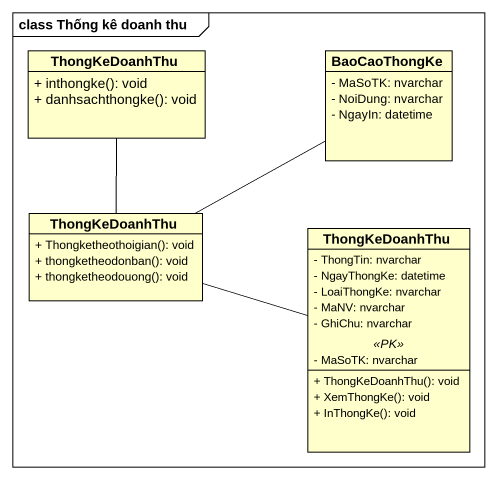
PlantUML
@startuml
mainframe class Thống kê doanh thu
hide circle
hide empty members
skinparam classAttributeIconSize 0
class ThongKeDoanhThu {
  + inthongke(): void
  + danhsachthongke(): void
}
class BaoCaoThongKe {
  - MaSoTK: nvarchar
  - NoiDung: nvarchar
  - NgayIn: datetime
}
class "ThongKeDoanhThu" as ThongKeDoanhThu_2 {
  + Thongketheothoigian(): void
  + thongketheodonban(): void
  + thongketheodouong(): void
}
class "ThongKeDoanhThu" as ThongKeDoanhThu_3 {
  - ThongTin: nvarchar
  - NgayThongKe: datetime
  - LoaiThongKe: nvarchar
  - MaNV: nvarchar
  - GhiChu: nvarchar
  .. <<PK>> ..
  - MaSoTK: nvarchar
  --
  + ThongKeDoanhThu(): void
  + XemThongKe(): void
  + InThongKe(): void
}
ThongKeDoanhThu -- ThongKeDoanhThu_2
ThongKeDoanhThu_2 -right- BaoCaoThongKe
ThongKeDoanhThu_2 -right- ThongKeDoanhThu_3
@enduml
